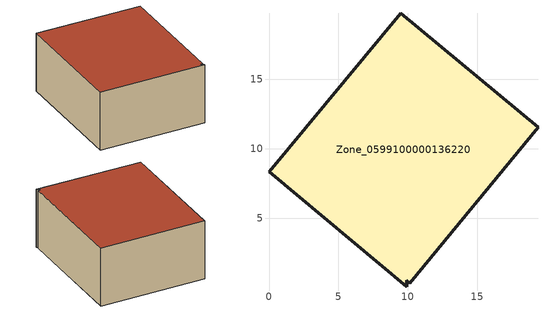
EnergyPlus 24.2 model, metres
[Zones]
Zone_0599100000136220
 floor ground (C_G): 10.13,0.35 9.9,0.55 9.9,0.08 0,8.34 9.49,19.77 19.36,11.56 z0
 wall outside (C_F): 9.9,0.55 10.13,0.35 19.36,11.56 9.49,19.77 0,8.34 9.9,0.08 9.9,0.55 z0:7.28
 roof outside (C_R): 19.36,11.56 9.49,19.77 0,8.34 9.9,0.08 9.9,0.55 10.13,0.35 z7.28
[BUILDING]
Pand.0599100000136220: North Axis=0; Terrain=City; Loads Convergence Tolerance Value=0.04; Temperature Convergence Tolerance Value=0.4; Solar Distribution=FullExterior; Maximum Number of Warmup Days=25; Minimum Number of Warmup Days=1
[Site:Location]
Rotterdam.The.Hague.AP_ZH_NLD Design_Conditions: Latitude=51.96; Longitude=4.45; Time Zone=1; Elevation=-4.5
[SITE:GROUNDTEMPERATURE:BUILDINGSURFACE]
18, 18, 18, 18, 18, 18, 18, 18, 18, 18, 18, 18
[MATERIAL] Thermal Absorptance=0.9; Solar Absorptance=0.7; Visible Absorptance=0.7
Name | Roughness | Thickness | Conductivity | Density | Specific Heat
G.D.1965 | MediumSmooth | 0.15 | 1 | 540 | 1210
F.D.1965 | Rough | 0.3 | 0.857143 | 1920 | 840
R.D.1965 | MediumRough | 0.2 | 0.08 | 1500 | 1000
[CONSTRUCTION]
C_G: G.D.1965
C_F: F.D.1965
C_R: R.D.1965
[ZONE]
Zone_0599100000136220: Type=1; Multiplier=1; Ceiling Height=Autocalculate; Volume=Autocalculate; Floor Area=autocalculate; Part of Total Floor Area=Yes
[ZONEINFILTRATION:DESIGNFLOWRATE]
Infil_Zone_0599100000136220: Zone or ZoneList or Space or SpaceList=Zone_0599100000136220; Schedule=AlwaysOn; Design Flow Rate Calculation Method=Flow/Area; Flow Rate per Floor Area=0.0042; Constant Term Coefficient=1; Temperature Term Coefficient=0; Velocity Term Coefficient=0; Velocity Squared Term Coefficient=0
[HVACTEMPLATE:ZONE:IDEALLOADSAIRSYSTEM]
Zone_0599100000136220: Maximum Heating Supply Air Temperature=50; Minimum Cooling Supply Air Temperature=13; Maximum Heating Supply Air Humidity Ratio=0.0156; Minimum Cooling Supply Air Humidity Ratio=0.0077; Heating Limit=NoLimit; Cooling Limit=NoLimit; Dehumidification Control Type=ConstantSensibleHeatRatio; Cooling Sensible Heat Ratio=0.7; Dehumidification Setpoint=60; Humidification Control Type=None; Humidification Setpoint=30; Outdoor Air Method=None; Outdoor Air Flow Rate per Person=0.00944; Outdoor Air Flow Rate per Zone Floor Area=0; Outdoor Air Flow Rate per Zone=0; Demand Controlled Ventilation Type=None; Outdoor Air Economizer Type=NoEconomizer; Heat Recovery Type=None; Sensible Heat Recovery Effectiveness=0.7; Latent Heat Recovery Effectiveness=0.65
[ZONECONTROL:THERMOSTAT]
ThermostatControl_Zone_0599100000136220: Zone or ZoneList=Zone_0599100000136220; Control Type Schedule=DualSetpointControlType; Control 1=Thermostat_Zone_0599100000136220; Temperature Difference Between Cutout And Setpoint=0
[THERMOSTATSETPOINT:DUALSETPOINT]
Thermostat_Zone_0599100000136220: Heating Setpoint Temperature Schedule=HeatingSetpoint_Zone_0599100000136220; Cooling Setpoint Temperature Schedule=CoolingSetpoint_Zone_0599100000136220
[SCHEDULE:COMPACT]
HeatingSetpoint_Zone_0599100000136220: Through: 12/31, For: AllDays, Until: 24:00, 21
CoolingSetpoint_Zone_0599100000136220: Through: 12/31, For: AllDays, Until: 24:00, 24
DualSetpointControlType: Through: 12/31, For: AllDays, Until: 24:00, 4
AlwaysOn: Through: 12/31, For: AllDays, Until: 24:00, 1
